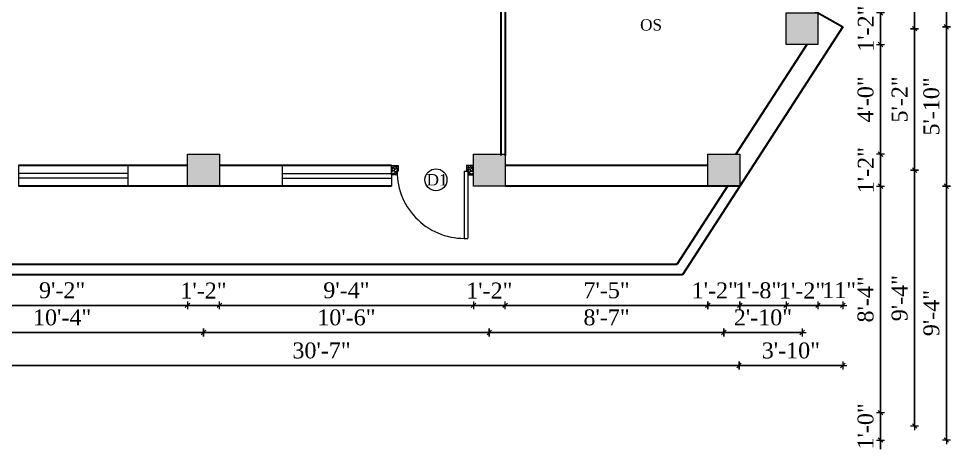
# Model space of a CAD drawing. Header units: inches. Extents: x 4069 to 291496, y -47643 to 12535.
# Drawn here: x 123761.7 to 124171, y -23301.2 to -23111.5 of the extents above; entities that cross this region are included whole.
import ezdxf

# ---------------------------------------------------------------- set-up
doc = ezdxf.new("R2010")
doc.units = ezdxf.units.IN
doc.header["$LTSCALE"] = 5
doc.header["$MEASUREMENT"] = 0
for name, color, linetype, lineweight in [('A-WALL', 7, 'Continuous', 9), ('Dimension', 7, 'Continuous', 18), ('DOOR', 62, 'Continuous', 0)]:
    doc.layers.add(name, color=color, linetype=linetype, lineweight=lineweight)
doc.layers.add('dim line', color=7, linetype='Continuous', lineweight=15, true_color=0xfab2b2)
doc.layers.add('TEXT', color=6, linetype='Continuous')
doc.layers.add('WALL', color=7, linetype='Continuous')
doc.styles.add('ordinary', font='times.ttf')
doc.dimstyles.new('Copy of 96', dxfattribs={"dimtxt": 7, "dimasz": 4, "dimexe": 0.5, "dimexo": 0.5, "dimgap": 3, "dimtad": 1, "dimdec": 1, "dimzin": 11, "dimdsep": 46, "dimlunit": 4, "dimtxsty": 'ordinary', "dimblk": 'OBLIQUE', "dimcen": 0.09, "dimse1": 1, "dimse2": 1, "dimclrt": 6, "dimazin": 0, "dimtfac": 1, "dimtdec": 1, "dimtix": 1, "dimtmove": 2, "dimatfit": 3, "dimldrblk": 'leader', "dimfxl": 0.5, "dimfxlon": 1, "dimtolj": 1, "dimtzin": 0, "dimarcsym": 0})

# ---------------------------------------------------------------- blocks, each defined once
blk = doc.blocks.new('A$C27B36B59')
at = {"layer": 'DOOR'}
for p, q in [((0, 4), (0, 0)), ((2.5, 4), (0, 4)), ((0, 0), (3, 0)), ((2.5, 2.5), (2.5, 4)), ((3, 2.5), (2.5, 2.5)), ((3, 0), (3, 2.5))]:
    blk.add_line(p, q, dxfattribs=at)
for centre, radius, start, end in [((-1.4, -0.54), 4.75, 22.1411, 72.838), ((1.34, 2.09), 1.64, 45.138, 144.8948), ((2.21, 0.3), 2.49, 83.3149, 152.658), ((0.13, 0.37), 2.05, 349.4875, 93.6805), ((1.96, -0.47), 2.01, 58.7447, 166.495), ((-0.06, 0.32), 1.13, 343.542, 86.947), ((2.08, -0.4), 1.17, 38.2816, 160.1519)]:
    blk.add_arc(centre, radius, start, end, dxfattribs=at)
blk = doc.blocks.new('D2')
at = {"layer": 'DOOR'}
for p, q in [((74473.95, 24047.59), (74473.95, 24018.09)), ((74473.95, 24047.59), (74475.45, 24047.59)), ((74475.45, 24047.59), (74475.45, 24018.13))]:
    blk.add_line(p, q, dxfattribs=at)
blk.add_arc((74473.95, 24047.59), 29.5, 180, 272.9146, dxfattribs=at)
at = {"layer": 'DOOR', "xscale": -1, "rotation": 180}
blk.add_blockref('A$C27B36B59', (74441.95, 24050.09), dxfattribs=at)
at = {"layer": 'DOOR', "rotation": 180}
blk.add_blockref('A$C27B36B59', (74477.95, 24050.09), dxfattribs=at)
blk = doc.blocks.new('oblique')
at = {"color": 0, "lineweight": -2}
blk.add_line((0.25, 0.25), (-0.25, -0.25), dxfattribs=at)
at = {"layer": 'dim line', "lineweight": 9}
for p, q in [((-0.4375, 0), (0.4375, 0)), ((0, 0.4375), (0, -0.4375))]:
    blk.add_line(p, q, dxfattribs=at)
blk = doc.blocks.new('*D5053')
at = {"layer": 'A-WALL', "color": 0, "lineweight": -2, "ltscale": 5, "transparency": 16777216}
for p, q in [((124140.39, -23171.07), (124140.39, -23167.07)), ((124140.39, -23185.07), (124140.39, -23171.07)), ((124140.39, -23185.07), (124140.39, -23189.07))]:
    blk.add_line(p, q, dxfattribs=at)
at = {"layer": 'Defpoints', "color": 0, "ltscale": 5, "transparency": 16777216}
for p in [(124078.52, -23171.07), (124140.39, -23171.07), (124078.52, -23185.07)]:
    blk.add_point(p, dxfattribs=at)
at = {"layer": 'A-WALL', "color": 0, "lineweight": -2, "ltscale": 5, "transparency": 16777216, "xscale": 4, "yscale": 4, "zscale": 4}
for p, rotation in [((124140.39, -23171.07), 270), ((124140.39, -23185.07), 90)]:
    blk.add_blockref('oblique', p, dxfattribs=dict(at, rotation=rotation))
at = {"layer": 'A-WALL', "color": 6, "ltscale": 5, "transparency": 16777216, "insert": (124133.89, -23178.07), "char_height": 7, "attachment_point": 5, "rotation": 90, "style": 'ordinary'}
blk.add_mtext('\\A1;1\'-2"', dxfattribs=at)
blk = doc.blocks.new('_OBLIQUE')
at = {"color": 0, "linetype": 'ByBlock'}
blk.add_line((-0.5, -0.5), (0.5, 0.5), dxfattribs=at)
blk = doc.blocks.new('leader')
at = {"layer": 'Dimension'}
for p, q in [((0, -4.33), (0, 4.33)), ((-4.42, 0), (4.42, 0))]:
    blk.add_line(p, q, dxfattribs=at)
blk = doc.blocks.new('*D5054')
at = {"layer": 'A-WALL', "color": 0, "lineweight": -2, "ltscale": 5, "transparency": 16777216}
blk.add_line((124140.39, -23171.07), (124140.39, -23122.89), dxfattribs=at)
at = {"layer": 'Defpoints', "color": 0, "ltscale": 5, "transparency": 16777216}
for p in [(124112.9, -23122.89), (124140.39, -23122.89), (124078.52, -23171.07)]:
    blk.add_point(p, dxfattribs=at)
at = {"layer": 'A-WALL', "color": 0, "lineweight": -2, "ltscale": 5, "transparency": 16777216, "xscale": 4, "yscale": 4, "zscale": 4}
for p, rotation in [((124140.39, -23122.89), 90), ((124140.39, -23171.07), 270)]:
    blk.add_blockref('oblique', p, dxfattribs=dict(at, rotation=rotation))
at = {"layer": 'A-WALL', "color": 6, "ltscale": 5, "transparency": 16777216, "insert": (124133.82, -23146.98), "char_height": 7, "attachment_point": 5, "rotation": 90, "style": 'ordinary'}
blk.add_mtext('\\A1;4\'-0"', dxfattribs=at)
blk = doc.blocks.new('*D5055')
at = {"layer": 'A-WALL', "color": 0, "lineweight": -2, "ltscale": 5, "transparency": 16777216}
for p, q in [((124140.39, -23108.89), (124140.39, -23104.89)), ((124140.39, -23122.89), (124140.39, -23108.89)), ((124140.39, -23122.89), (124140.39, -23126.89))]:
    blk.add_line(p, q, dxfattribs=at)
at = {"layer": 'Defpoints', "color": 0, "ltscale": 5, "transparency": 16777216}
for p in [(124112.9, -23108.89), (124140.39, -23108.89), (124112.9, -23122.89)]:
    blk.add_point(p, dxfattribs=at)
at = {"layer": 'A-WALL', "color": 0, "lineweight": -2, "ltscale": 5, "transparency": 16777216, "xscale": 4, "yscale": 4, "zscale": 4}
for p, rotation in [((124140.39, -23108.89), 270), ((124140.39, -23122.89), 90)]:
    blk.add_blockref('oblique', p, dxfattribs=dict(at, rotation=rotation))
at = {"layer": 'A-WALL', "color": 6, "ltscale": 5, "transparency": 16777216, "insert": (124133.89, -23115.89), "char_height": 7, "attachment_point": 5, "rotation": 90, "style": 'ordinary'}
blk.add_mtext('\\A1;1\'-2"', dxfattribs=at)
blk = doc.blocks.new('*D5060')
at = {"layer": 'A-WALL', "color": 0, "lineweight": -2, "ltscale": 5, "transparency": 16777216}
blk.add_line((124155.34, -23178.07), (124155.34, -23115.89), dxfattribs=at)
at = {"layer": 'Defpoints', "color": 0, "ltscale": 5, "transparency": 16777216}
for p in [(124105.9, -23115.89), (124155.34, -23115.89), (124071.52, -23178.07)]:
    blk.add_point(p, dxfattribs=at)
at = {"layer": 'A-WALL', "color": 0, "lineweight": -2, "ltscale": 5, "transparency": 16777216, "xscale": 4, "yscale": 4, "zscale": 4}
for p, rotation in [((124155.34, -23115.89), 90), ((124155.34, -23178.07), 270)]:
    blk.add_blockref('oblique', p, dxfattribs=dict(at, rotation=rotation))
at = {"layer": 'A-WALL', "color": 6, "ltscale": 5, "transparency": 16777216, "insert": (124148.78, -23146.98), "char_height": 7, "attachment_point": 5, "rotation": 90, "style": 'ordinary'}
blk.add_mtext('\\A1;5\'-2"', dxfattribs=at)
blk = doc.blocks.new('*D5061')
at = {"layer": 'A-WALL', "color": 0, "lineweight": -2, "ltscale": 5, "transparency": 16777216}
blk.add_line((124155.34, -23115.89), (124155.34, -23037.78), dxfattribs=at)
at = {"layer": 'Defpoints', "color": 0, "ltscale": 5, "transparency": 16777216}
for p in [(123968.51, -23037.78), (124155.34, -23037.78), (124105.9, -23115.89)]:
    blk.add_point(p, dxfattribs=at)
at = {"layer": 'A-WALL', "color": 0, "lineweight": -2, "ltscale": 5, "transparency": 16777216, "xscale": 4, "yscale": 4, "zscale": 4}
for p, rotation in [((124155.34, -23037.78), 90), ((124155.34, -23115.89), 270)]:
    blk.add_blockref('oblique', p, dxfattribs=dict(at, rotation=rotation))
at = {"layer": 'A-WALL', "color": 6, "ltscale": 5, "transparency": 16777216, "insert": (124148.78, -23076.83), "char_height": 7, "attachment_point": 5, "rotation": 90, "style": 'ordinary'}
blk.add_mtext('\\A1;6\'-6"', dxfattribs=at)
blk = doc.blocks.new('*D5070')
at = {"layer": 'A-WALL', "color": 0, "lineweight": -2, "ltscale": 5, "transparency": 16777216}
blk.add_line((124112.9, -22919.63), (124123.76, -22919.63), dxfattribs=at)
at = {"layer": 'Defpoints', "color": 0, "ltscale": 5, "transparency": 16777216}
for p in [(124123.76, -22919.63), (124112.9, -23108.89), (124123.76, -23115.06)]:
    blk.add_point(p, dxfattribs=at)
at = {"layer": 'A-WALL', "color": 0, "lineweight": -2, "ltscale": 5, "transparency": 16777216, "xscale": 4, "yscale": 4, "zscale": 4, "rotation": 180}
blk.add_blockref('oblique', (124112.9, -22919.63), dxfattribs=at)
at = {"layer": 'A-WALL', "color": 0, "lineweight": -2, "ltscale": 5, "transparency": 16777216, "xscale": 4, "yscale": 4, "zscale": 4}
blk.add_blockref('oblique', (124123.76, -22919.63), dxfattribs=at)
at = {"layer": 'A-WALL', "color": 6, "ltscale": 5, "transparency": 16777216, "insert": (124122.8, -22913.07), "char_height": 7, "attachment_point": 5, "style": 'ordinary'}
blk.add_mtext('\\A1;11"', dxfattribs=at)
blk = doc.blocks.new('*D5073')
at = {"layer": 'A-WALL', "color": 0, "lineweight": -2, "ltscale": 5, "transparency": 16777216}
blk.add_line((123968.51, -22906.59), (124105.9, -22906.59), dxfattribs=at)
at = {"layer": 'Defpoints', "color": 0, "ltscale": 5, "transparency": 16777216}
for p in [(124105.9, -22906.59), (123968.51, -23037.78), (124105.9, -23115.89)]:
    blk.add_point(p, dxfattribs=at)
at = {"layer": 'A-WALL', "color": 0, "lineweight": -2, "ltscale": 5, "transparency": 16777216, "xscale": 4, "yscale": 4, "zscale": 4, "rotation": 180}
blk.add_blockref('oblique', (123968.51, -22906.59), dxfattribs=at)
at = {"layer": 'A-WALL', "color": 0, "lineweight": -2, "ltscale": 5, "transparency": 16777216, "xscale": 4, "yscale": 4, "zscale": 4}
blk.add_blockref('oblique', (124105.9, -22906.59), dxfattribs=at)
at = {"layer": 'A-WALL', "color": 6, "ltscale": 5, "transparency": 16777216, "insert": (124037.2, -22900.03), "char_height": 7, "attachment_point": 5, "style": 'ordinary'}
blk.add_mtext('\\A1;11\'-5"', dxfattribs=at)
blk = doc.blocks.new('*D5075')
at = {"layer": 'A-WALL', "color": 0, "lineweight": -2, "ltscale": 5, "transparency": 16777216}
blk.add_line((123835.94, -22887.87), (124123.76, -22887.87), dxfattribs=at)
at = {"layer": 'Defpoints', "color": 0, "ltscale": 5, "transparency": 16777216}
for p in [(124123.76, -22887.87), (123835.94, -22959.4), (124123.76, -23115.06)]:
    blk.add_point(p, dxfattribs=at)
at = {"layer": 'A-WALL', "color": 0, "lineweight": -2, "ltscale": 5, "transparency": 16777216, "xscale": 4, "yscale": 4, "zscale": 4, "rotation": 180}
blk.add_blockref('oblique', (123835.94, -22887.87), dxfattribs=at)
at = {"layer": 'A-WALL', "color": 0, "lineweight": -2, "ltscale": 5, "transparency": 16777216, "xscale": 4, "yscale": 4, "zscale": 4}
blk.add_blockref('oblique', (124123.76, -22887.87), dxfattribs=at)
at = {"layer": 'A-WALL', "color": 6, "ltscale": 5, "transparency": 16777216, "insert": (123979.85, -22881.31), "char_height": 7, "attachment_point": 5, "style": 'ordinary'}
blk.add_mtext('\\A1;24\'-0"', dxfattribs=at)
blk = doc.blocks.new('*D5076')
at = {"layer": 'A-WALL', "color": 0, "lineweight": -2, "ltscale": 5, "transparency": 16777216}
blk.add_line((124169.3, -23185.07), (124169.3, -23115.06), dxfattribs=at)
at = {"layer": 'Defpoints', "color": 0, "ltscale": 5, "transparency": 16777216}
for p in [(124123.76, -23115.06), (124169.3, -23115.06), (124078.52, -23185.07)]:
    blk.add_point(p, dxfattribs=at)
at = {"layer": 'A-WALL', "color": 0, "lineweight": -2, "ltscale": 5, "transparency": 16777216, "xscale": 4, "yscale": 4, "zscale": 4}
for p, rotation in [((124169.3, -23115.06), 90), ((124169.3, -23185.07), 270)]:
    blk.add_blockref('oblique', p, dxfattribs=dict(at, rotation=rotation))
at = {"layer": 'A-WALL', "color": 6, "ltscale": 5, "transparency": 16777216, "insert": (124162.74, -23150.06), "char_height": 7, "attachment_point": 5, "rotation": 90, "style": 'ordinary'}
blk.add_mtext('\\A1;5\'-10"', dxfattribs=at)
blk = doc.blocks.new('*D5077')
at = {"layer": 'A-WALL', "color": 0, "lineweight": -2, "ltscale": 5, "transparency": 16777216}
blk.add_line((124169.3, -23115.06), (124169.3, -22959.4), dxfattribs=at)
at = {"layer": 'Defpoints', "color": 0, "ltscale": 5, "transparency": 16777216}
for p in [(123849.94, -22959.4), (124169.3, -22959.4), (124123.76, -23115.06)]:
    blk.add_point(p, dxfattribs=at)
at = {"layer": 'A-WALL', "color": 0, "lineweight": -2, "ltscale": 5, "transparency": 16777216, "xscale": 4, "yscale": 4, "zscale": 4}
for p, rotation in [((124169.3, -22959.4), 90), ((124169.3, -23115.06), 270)]:
    blk.add_blockref('oblique', p, dxfattribs=dict(at, rotation=rotation))
at = {"layer": 'A-WALL', "color": 6, "ltscale": 5, "transparency": 16777216, "insert": (124162.74, -23037.23), "char_height": 7, "attachment_point": 5, "rotation": 90, "style": 'ordinary'}
blk.add_mtext('\\A1;13\'-0"', dxfattribs=at)
blk = doc.blocks.new('*D5078')
at = {"layer": 'A-WALL', "color": 0, "lineweight": -2, "ltscale": 5, "transparency": 16777216}
blk.add_line((124140.39, -23185.07), (124140.39, -23284.66), dxfattribs=at)
at = {"layer": 'Defpoints', "color": 0, "ltscale": 5, "transparency": 16777216}
for p in [(124078.52, -23185.07), (123709.04, -23284.66), (124140.39, -23284.66)]:
    blk.add_point(p, dxfattribs=at)
at = {"layer": 'A-WALL', "color": 0, "lineweight": -2, "ltscale": 5, "transparency": 16777216, "xscale": 4, "yscale": 4, "zscale": 4}
for p, rotation in [((124140.39, -23185.07), 90), ((124140.39, -23284.66), 270)]:
    blk.add_blockref('oblique', p, dxfattribs=dict(at, rotation=rotation))
at = {"layer": 'A-WALL', "color": 6, "ltscale": 5, "transparency": 16777216, "insert": (124133.82, -23234.86), "char_height": 7, "attachment_point": 5, "rotation": 90, "style": 'ordinary'}
blk.add_mtext('\\A1;8\'-4"', dxfattribs=at)
blk = doc.blocks.new('*D5079')
at = {"layer": 'A-WALL', "color": 0, "lineweight": -2, "ltscale": 5, "transparency": 16777216}
for p, q in [((124140.39, -23284.66), (124140.39, -23280.66)), ((124140.39, -23284.66), (124140.39, -23296.66)), ((124140.39, -23296.66), (124140.39, -23300.66))]:
    blk.add_line(p, q, dxfattribs=at)
at = {"layer": 'Defpoints', "color": 0, "ltscale": 5, "transparency": 16777216}
for p in [(123709.04, -23284.66), (123708.76, -23296.66), (124140.39, -23296.66)]:
    blk.add_point(p, dxfattribs=at)
at = {"layer": 'A-WALL', "color": 0, "lineweight": -2, "ltscale": 5, "transparency": 16777216, "xscale": 4, "yscale": 4, "zscale": 4}
for p, rotation in [((124140.39, -23284.66), 270), ((124140.39, -23296.66), 90)]:
    blk.add_blockref('oblique', p, dxfattribs=dict(at, rotation=rotation))
at = {"layer": 'A-WALL', "color": 6, "ltscale": 5, "transparency": 16777216, "insert": (124133.82, -23290.66), "char_height": 7, "attachment_point": 5, "rotation": 90, "style": 'ordinary'}
blk.add_mtext('\\A1;1\'-0"', dxfattribs=at)
blk = doc.blocks.new('*D5080')
at = {"layer": 'A-WALL', "color": 0, "lineweight": -2, "ltscale": 5, "transparency": 16777216}
blk.add_line((124155.34, -23178.07), (124155.34, -23290.52), dxfattribs=at)
at = {"layer": 'Defpoints', "color": 0, "ltscale": 5, "transparency": 16777216}
for p in [(124071.52, -23178.07), (123704.4, -23290.52), (124155.34, -23290.52)]:
    blk.add_point(p, dxfattribs=at)
at = {"layer": 'A-WALL', "color": 0, "lineweight": -2, "ltscale": 5, "transparency": 16777216, "xscale": 4, "yscale": 4, "zscale": 4}
for p, rotation in [((124155.34, -23178.07), 90), ((124155.34, -23290.52), 270)]:
    blk.add_blockref('oblique', p, dxfattribs=dict(at, rotation=rotation))
at = {"layer": 'A-WALL', "color": 6, "ltscale": 5, "transparency": 16777216, "insert": (124148.77, -23234.3), "char_height": 7, "attachment_point": 5, "rotation": 90, "style": 'ordinary'}
blk.add_mtext('\\A1;9\'-4"', dxfattribs=at)
blk = doc.blocks.new('*D5081')
at = {"layer": 'A-WALL', "color": 0, "lineweight": -2, "ltscale": 5, "transparency": 16777216}
blk.add_line((124169.3, -23185.07), (124169.3, -23296.66), dxfattribs=at)
at = {"layer": 'Defpoints', "color": 0, "ltscale": 5, "transparency": 16777216}
for p in [(124078.52, -23185.07), (123708.76, -23296.66), (124169.3, -23296.66)]:
    blk.add_point(p, dxfattribs=at)
at = {"layer": 'A-WALL', "color": 0, "lineweight": -2, "ltscale": 5, "transparency": 16777216, "xscale": 4, "yscale": 4, "zscale": 4}
for p, rotation in [((124169.3, -23185.07), 90), ((124169.3, -23296.66), 270)]:
    blk.add_blockref('oblique', p, dxfattribs=dict(at, rotation=rotation))
at = {"layer": 'A-WALL', "color": 6, "ltscale": 5, "transparency": 16777216, "insert": (124162.73, -23240.86), "char_height": 7, "attachment_point": 5, "rotation": 90, "style": 'ordinary'}
blk.add_mtext('\\A1;9\'-4"', dxfattribs=at)
blk = doc.blocks.new('*D5083')
at = {"layer": 'A-WALL', "color": 0, "lineweight": -2, "ltscale": 5, "transparency": 16777216}
blk.add_line((123725.73, -23237.47), (123835.94, -23237.47), dxfattribs=at)
at = {"layer": 'Defpoints', "color": 0, "ltscale": 5, "transparency": 16777216}
for p in [(123725.73, -23185.07), (123835.94, -23185.07), (123835.94, -23237.47)]:
    blk.add_point(p, dxfattribs=at)
at = {"layer": 'A-WALL', "color": 0, "lineweight": -2, "ltscale": 5, "transparency": 16777216, "xscale": 4, "yscale": 4, "zscale": 4, "rotation": 180}
blk.add_blockref('oblique', (123725.73, -23237.47), dxfattribs=at)
at = {"layer": 'A-WALL', "color": 0, "lineweight": -2, "ltscale": 5, "transparency": 16777216, "xscale": 4, "yscale": 4, "zscale": 4}
blk.add_blockref('oblique', (123835.94, -23237.47), dxfattribs=at)
at = {"layer": 'A-WALL', "color": 6, "ltscale": 5, "transparency": 16777216, "insert": (123780.84, -23230.9), "char_height": 7, "attachment_point": 5, "style": 'ordinary'}
blk.add_mtext('\\A1;9\'-2"', dxfattribs=at)
blk = doc.blocks.new('*D5084')
at = {"layer": 'A-WALL', "color": 0, "lineweight": -2, "ltscale": 5, "transparency": 16777216}
for p, q in [((123835.94, -23237.47), (123831.94, -23237.47)), ((123835.94, -23237.47), (123849.94, -23237.47)), ((123849.94, -23237.47), (123853.94, -23237.47))]:
    blk.add_line(p, q, dxfattribs=at)
at = {"layer": 'Defpoints', "color": 0, "ltscale": 5, "transparency": 16777216}
for p in [(123835.94, -23185.07), (123849.94, -23185.07), (123849.94, -23237.47)]:
    blk.add_point(p, dxfattribs=at)
at = {"layer": 'A-WALL', "color": 0, "lineweight": -2, "ltscale": 5, "transparency": 16777216, "xscale": 4, "yscale": 4, "zscale": 4}
blk.add_blockref('oblique', (123835.94, -23237.47), dxfattribs=at)
at = {"layer": 'A-WALL', "color": 0, "lineweight": -2, "ltscale": 5, "transparency": 16777216, "xscale": 4, "yscale": 4, "zscale": 4, "rotation": 180}
blk.add_blockref('oblique', (123849.94, -23237.47), dxfattribs=at)
at = {"layer": 'A-WALL', "color": 6, "ltscale": 5, "transparency": 16777216, "insert": (123842.94, -23230.97), "char_height": 7, "attachment_point": 5, "style": 'ordinary'}
blk.add_mtext('\\A1;1\'-2"', dxfattribs=at)
blk = doc.blocks.new('*D5085')
at = {"layer": 'A-WALL', "color": 0, "lineweight": -2, "ltscale": 5, "transparency": 16777216}
blk.add_line((123849.94, -23237.47), (123961.51, -23237.47), dxfattribs=at)
at = {"layer": 'Defpoints', "color": 0, "ltscale": 5, "transparency": 16777216}
for p in [(123849.94, -23185.07), (123961.51, -23185.07), (123961.51, -23237.47)]:
    blk.add_point(p, dxfattribs=at)
at = {"layer": 'A-WALL', "color": 0, "lineweight": -2, "ltscale": 5, "transparency": 16777216, "xscale": 4, "yscale": 4, "zscale": 4, "rotation": 180}
blk.add_blockref('oblique', (123849.94, -23237.47), dxfattribs=at)
at = {"layer": 'A-WALL', "color": 0, "lineweight": -2, "ltscale": 5, "transparency": 16777216, "xscale": 4, "yscale": 4, "zscale": 4}
blk.add_blockref('oblique', (123961.51, -23237.47), dxfattribs=at)
at = {"layer": 'A-WALL', "color": 6, "ltscale": 5, "transparency": 16777216, "insert": (123905.73, -23230.9), "char_height": 7, "attachment_point": 5, "style": 'ordinary'}
blk.add_mtext('\\A1;9\'-4"', dxfattribs=at)
blk = doc.blocks.new('*D5086')
at = {"layer": 'A-WALL', "color": 0, "lineweight": -2, "ltscale": 5, "transparency": 16777216}
for p, q in [((123961.51, -23237.47), (123957.51, -23237.47)), ((123961.51, -23237.47), (123975.51, -23237.47)), ((123975.51, -23237.47), (123979.51, -23237.47))]:
    blk.add_line(p, q, dxfattribs=at)
at = {"layer": 'Defpoints', "color": 0, "ltscale": 5, "transparency": 16777216}
for p in [(123961.51, -23185.07), (123975.51, -23185.07), (123975.51, -23237.47)]:
    blk.add_point(p, dxfattribs=at)
at = {"layer": 'A-WALL', "color": 0, "lineweight": -2, "ltscale": 5, "transparency": 16777216, "xscale": 4, "yscale": 4, "zscale": 4}
blk.add_blockref('oblique', (123961.51, -23237.47), dxfattribs=at)
at = {"layer": 'A-WALL', "color": 0, "lineweight": -2, "ltscale": 5, "transparency": 16777216, "xscale": 4, "yscale": 4, "zscale": 4, "rotation": 180}
blk.add_blockref('oblique', (123975.51, -23237.47), dxfattribs=at)
at = {"layer": 'A-WALL', "color": 6, "ltscale": 5, "transparency": 16777216, "insert": (123968.51, -23230.97), "char_height": 7, "attachment_point": 5, "style": 'ordinary'}
blk.add_mtext('\\A1;1\'-2"', dxfattribs=at)
blk = doc.blocks.new('*D5087')
at = {"layer": 'A-WALL', "color": 0, "lineweight": -2, "ltscale": 5, "transparency": 16777216}
blk.add_line((123975.51, -23237.47), (124064.52, -23237.47), dxfattribs=at)
at = {"layer": 'Defpoints', "color": 0, "ltscale": 5, "transparency": 16777216}
for p in [(123975.51, -23185.07), (124064.52, -23185.07), (124064.52, -23237.47)]:
    blk.add_point(p, dxfattribs=at)
at = {"layer": 'A-WALL', "color": 0, "lineweight": -2, "ltscale": 5, "transparency": 16777216, "xscale": 4, "yscale": 4, "zscale": 4, "rotation": 180}
blk.add_blockref('oblique', (123975.51, -23237.47), dxfattribs=at)
at = {"layer": 'A-WALL', "color": 0, "lineweight": -2, "ltscale": 5, "transparency": 16777216, "xscale": 4, "yscale": 4, "zscale": 4}
blk.add_blockref('oblique', (124064.52, -23237.47), dxfattribs=at)
at = {"layer": 'A-WALL', "color": 6, "ltscale": 5, "transparency": 16777216, "insert": (124020.01, -23230.9), "char_height": 7, "attachment_point": 5, "style": 'ordinary'}
blk.add_mtext('\\A1;7\'-5"', dxfattribs=at)
blk = doc.blocks.new('*D5088')
at = {"layer": 'A-WALL', "color": 0, "lineweight": -2, "ltscale": 5, "transparency": 16777216}
blk.add_line((124064.52, -23237.47), (124078.52, -23237.47), dxfattribs=at)
at = {"layer": 'Defpoints', "color": 0, "ltscale": 5, "transparency": 16777216}
for p in [(124064.52, -23185.07), (124078.52, -23185.07), (124078.52, -23237.47)]:
    blk.add_point(p, dxfattribs=at)
at = {"layer": 'A-WALL', "color": 0, "lineweight": -2, "ltscale": 5, "transparency": 16777216, "xscale": 4, "yscale": 4, "zscale": 4, "rotation": 180}
blk.add_blockref('oblique', (124064.52, -23237.47), dxfattribs=at)
at = {"layer": 'A-WALL', "color": 0, "lineweight": -2, "ltscale": 5, "transparency": 16777216, "xscale": 4, "yscale": 4, "zscale": 4}
blk.add_blockref('oblique', (124078.52, -23237.47), dxfattribs=at)
at = {"layer": 'A-WALL', "color": 6, "ltscale": 5, "transparency": 16777216, "insert": (124067.55, -23230.91), "char_height": 7, "attachment_point": 5, "style": 'ordinary'}
blk.add_mtext('\\A1;1\'-2"', dxfattribs=at)
blk = doc.blocks.new('*D5089')
at = {"layer": 'A-WALL', "color": 0, "lineweight": -2, "ltscale": 5, "transparency": 16777216}
blk.add_line((124078.52, -23237.47), (124098.9, -23237.47), dxfattribs=at)
at = {"layer": 'Defpoints', "color": 0, "ltscale": 5, "transparency": 16777216}
for p in [(124098.9, -23122.89), (124078.52, -23185.07), (124098.9, -23237.47)]:
    blk.add_point(p, dxfattribs=at)
at = {"layer": 'A-WALL', "color": 0, "lineweight": -2, "ltscale": 5, "transparency": 16777216, "xscale": 4, "yscale": 4, "zscale": 4, "rotation": 180}
blk.add_blockref('oblique', (124078.52, -23237.47), dxfattribs=at)
at = {"layer": 'A-WALL', "color": 0, "lineweight": -2, "ltscale": 5, "transparency": 16777216, "xscale": 4, "yscale": 4, "zscale": 4}
blk.add_blockref('oblique', (124098.9, -23237.47), dxfattribs=at)
at = {"layer": 'A-WALL', "color": 6, "ltscale": 5, "transparency": 16777216, "insert": (124086.59, -23230.91), "char_height": 7, "attachment_point": 5, "style": 'ordinary'}
blk.add_mtext('\\A1;1\'-8"', dxfattribs=at)
blk = doc.blocks.new('*D5090')
at = {"layer": 'A-WALL', "color": 0, "lineweight": -2, "ltscale": 5, "transparency": 16777216}
for p, q in [((124098.9, -23237.47), (124094.9, -23237.47)), ((124098.9, -23237.47), (124112.9, -23237.47)), ((124112.9, -23237.47), (124116.9, -23237.47))]:
    blk.add_line(p, q, dxfattribs=at)
at = {"layer": 'Defpoints', "color": 0, "ltscale": 5, "transparency": 16777216}
for p in [(124098.9, -23122.89), (124112.9, -23122.89), (124112.9, -23237.47)]:
    blk.add_point(p, dxfattribs=at)
at = {"layer": 'A-WALL', "color": 0, "lineweight": -2, "ltscale": 5, "transparency": 16777216, "xscale": 4, "yscale": 4, "zscale": 4}
blk.add_blockref('oblique', (124098.9, -23237.47), dxfattribs=at)
at = {"layer": 'A-WALL', "color": 0, "lineweight": -2, "ltscale": 5, "transparency": 16777216, "xscale": 4, "yscale": 4, "zscale": 4, "rotation": 180}
blk.add_blockref('oblique', (124112.9, -23237.47), dxfattribs=at)
at = {"layer": 'A-WALL', "color": 6, "ltscale": 5, "transparency": 16777216, "insert": (124105.9, -23230.97), "char_height": 7, "attachment_point": 5, "style": 'ordinary'}
blk.add_mtext('\\A1;1\'-2"', dxfattribs=at)
blk = doc.blocks.new('*D5091')
at = {"layer": 'A-WALL', "color": 0, "lineweight": -2, "ltscale": 5, "transparency": 16777216}
blk.add_line((124112.9, -23237.47), (124123.76, -23237.47), dxfattribs=at)
at = {"layer": 'Defpoints', "color": 0, "ltscale": 5, "transparency": 16777216}
for p in [(124123.76, -23115.06), (124112.9, -23122.89), (124123.76, -23237.47)]:
    blk.add_point(p, dxfattribs=at)
at = {"layer": 'A-WALL', "color": 0, "lineweight": -2, "ltscale": 5, "transparency": 16777216, "xscale": 4, "yscale": 4, "zscale": 4, "rotation": 180}
blk.add_blockref('oblique', (124112.9, -23237.47), dxfattribs=at)
at = {"layer": 'A-WALL', "color": 0, "lineweight": -2, "ltscale": 5, "transparency": 16777216, "xscale": 4, "yscale": 4, "zscale": 4}
blk.add_blockref('oblique', (124123.76, -23237.47), dxfattribs=at)
at = {"layer": 'A-WALL', "color": 6, "ltscale": 5, "transparency": 16777216, "insert": (124122.17, -23230.8), "char_height": 7, "attachment_point": 5, "style": 'ordinary'}
blk.add_mtext('\\A1;11"', dxfattribs=at)
blk = doc.blocks.new('*D5092')
at = {"layer": 'A-WALL', "color": 0, "lineweight": -2, "ltscale": 5, "transparency": 16777216}
blk.add_line((123718.73, -23249.37), (123842.94, -23249.37), dxfattribs=at)
at = {"layer": 'Defpoints', "color": 0, "ltscale": 5, "transparency": 16777216}
for p in [(123718.73, -23178.07), (123842.94, -23178.07), (123842.94, -23249.37)]:
    blk.add_point(p, dxfattribs=at)
at = {"layer": 'A-WALL', "color": 0, "lineweight": -2, "ltscale": 5, "transparency": 16777216, "xscale": 4, "yscale": 4, "zscale": 4, "rotation": 180}
blk.add_blockref('oblique', (123718.73, -23249.37), dxfattribs=at)
at = {"layer": 'A-WALL', "color": 0, "lineweight": -2, "ltscale": 5, "transparency": 16777216, "xscale": 4, "yscale": 4, "zscale": 4}
blk.add_blockref('oblique', (123842.94, -23249.37), dxfattribs=at)
at = {"layer": 'A-WALL', "color": 6, "ltscale": 5, "transparency": 16777216, "insert": (123780.84, -23242.81), "char_height": 7, "attachment_point": 5, "style": 'ordinary'}
blk.add_mtext('\\A1;10\'-4"', dxfattribs=at)
blk = doc.blocks.new('*D5093')
at = {"layer": 'A-WALL', "color": 0, "lineweight": -2, "ltscale": 5, "transparency": 16777216}
blk.add_line((123968.51, -23249.37), (124071.52, -23249.37), dxfattribs=at)
at = {"layer": 'Defpoints', "color": 0, "ltscale": 5, "transparency": 16777216}
for p in [(123968.51, -23178.07), (124071.52, -23178.07), (124071.52, -23249.37)]:
    blk.add_point(p, dxfattribs=at)
at = {"layer": 'A-WALL', "color": 0, "lineweight": -2, "ltscale": 5, "transparency": 16777216, "xscale": 4, "yscale": 4, "zscale": 4, "rotation": 180}
blk.add_blockref('oblique', (123968.51, -23249.37), dxfattribs=at)
at = {"layer": 'A-WALL', "color": 0, "lineweight": -2, "ltscale": 5, "transparency": 16777216, "xscale": 4, "yscale": 4, "zscale": 4}
blk.add_blockref('oblique', (124071.52, -23249.37), dxfattribs=at)
at = {"layer": 'A-WALL', "color": 6, "ltscale": 5, "transparency": 16777216, "insert": (124020.01, -23242.8), "char_height": 7, "attachment_point": 5, "style": 'ordinary'}
blk.add_mtext('\\A1;8\'-7"', dxfattribs=at)
blk = doc.blocks.new('*D5094')
at = {"layer": 'A-WALL', "color": 0, "lineweight": -2, "ltscale": 5, "transparency": 16777216}
blk.add_line((123842.94, -23249.37), (123968.51, -23249.37), dxfattribs=at)
at = {"layer": 'Defpoints', "color": 0, "ltscale": 5, "transparency": 16777216}
for p in [(123842.94, -23178.07), (123968.51, -23178.07), (123968.51, -23249.37)]:
    blk.add_point(p, dxfattribs=at)
at = {"layer": 'A-WALL', "color": 0, "lineweight": -2, "ltscale": 5, "transparency": 16777216, "xscale": 4, "yscale": 4, "zscale": 4, "rotation": 180}
blk.add_blockref('oblique', (123842.94, -23249.37), dxfattribs=at)
at = {"layer": 'A-WALL', "color": 0, "lineweight": -2, "ltscale": 5, "transparency": 16777216, "xscale": 4, "yscale": 4, "zscale": 4}
blk.add_blockref('oblique', (123968.51, -23249.37), dxfattribs=at)
at = {"layer": 'A-WALL', "color": 6, "ltscale": 5, "transparency": 16777216, "insert": (123905.73, -23242.81), "char_height": 7, "attachment_point": 5, "style": 'ordinary'}
blk.add_mtext('\\A1;10\'-6"', dxfattribs=at)
blk = doc.blocks.new('*D5095')
at = {"layer": 'A-WALL', "color": 0, "lineweight": -2, "ltscale": 5, "transparency": 16777216}
blk.add_line((124071.52, -23249.37), (124105.9, -23249.37), dxfattribs=at)
at = {"layer": 'Defpoints', "color": 0, "ltscale": 5, "transparency": 16777216}
for p in [(124105.9, -23115.89), (124071.52, -23178.07), (124105.9, -23249.37)]:
    blk.add_point(p, dxfattribs=at)
at = {"layer": 'A-WALL', "color": 0, "lineweight": -2, "ltscale": 5, "transparency": 16777216, "xscale": 4, "yscale": 4, "zscale": 4, "rotation": 180}
blk.add_blockref('oblique', (124071.52, -23249.37), dxfattribs=at)
at = {"layer": 'A-WALL', "color": 0, "lineweight": -2, "ltscale": 5, "transparency": 16777216, "xscale": 4, "yscale": 4, "zscale": 4}
blk.add_blockref('oblique', (124105.9, -23249.37), dxfattribs=at)
at = {"layer": 'A-WALL', "color": 6, "ltscale": 5, "transparency": 16777216, "insert": (124088.71, -23242.81), "char_height": 7, "attachment_point": 5, "style": 'ordinary'}
blk.add_mtext('\\A1;2\'-10"', dxfattribs=at)
blk = doc.blocks.new('*D5096')
at = {"layer": 'A-WALL', "color": 0, "lineweight": -2, "ltscale": 5, "transparency": 16777216}
blk.add_line((124078.2, -23263.91), (123711.4, -23263.91), dxfattribs=at)
at = {"layer": 'Defpoints', "color": 0, "ltscale": 5, "transparency": 16777216}
for p in [(123711.4, -23185.07), (124078.2, -23185.07), (123711.4, -23263.91)]:
    blk.add_point(p, dxfattribs=at)
at = {"layer": 'A-WALL', "color": 0, "lineweight": -2, "ltscale": 5, "transparency": 16777216, "xscale": 4, "yscale": 4, "zscale": 4, "rotation": 180}
blk.add_blockref('oblique', (123711.4, -23263.91), dxfattribs=at)
at = {"layer": 'A-WALL', "color": 0, "lineweight": -2, "ltscale": 5, "transparency": 16777216, "xscale": 4, "yscale": 4, "zscale": 4}
blk.add_blockref('oblique', (124078.2, -23263.91), dxfattribs=at)
at = {"layer": 'A-WALL', "color": 6, "ltscale": 5, "transparency": 16777216, "insert": (123894.8, -23257.34), "char_height": 7, "attachment_point": 5, "style": 'ordinary'}
blk.add_mtext('\\A1;30\'-7"', dxfattribs=at)
blk = doc.blocks.new('*D5097')
at = {"layer": 'A-WALL', "color": 0, "lineweight": -2, "ltscale": 5, "transparency": 16777216}
blk.add_line((124078.2, -23263.91), (124123.76, -23263.91), dxfattribs=at)
at = {"layer": 'Defpoints', "color": 0, "ltscale": 5, "transparency": 16777216}
for p in [(124123.76, -23115.06), (124078.2, -23185.07), (124123.76, -23263.91)]:
    blk.add_point(p, dxfattribs=at)
at = {"layer": 'A-WALL', "color": 0, "lineweight": -2, "ltscale": 5, "transparency": 16777216, "xscale": 4, "yscale": 4, "zscale": 4, "rotation": 180}
blk.add_blockref('oblique', (124078.2, -23263.91), dxfattribs=at)
at = {"layer": 'A-WALL', "color": 0, "lineweight": -2, "ltscale": 5, "transparency": 16777216, "xscale": 4, "yscale": 4, "zscale": 4}
blk.add_blockref('oblique', (124123.76, -23263.91), dxfattribs=at)
at = {"layer": 'A-WALL', "color": 6, "ltscale": 5, "transparency": 16777216, "insert": (124100.98, -23257.35), "char_height": 7, "attachment_point": 5, "style": 'ordinary'}
blk.add_mtext('\\A1;3\'-10"', dxfattribs=at)

msp = doc.modelspace()

# ---------------------------------------------------------------- hatches: boundary and pattern name
at = {"layer": 'WALL', "linetype": 'ByBlock', "ltscale": 5, "true_color": 0xf8991e}
h = msp.add_hatch(color=30, dxfattribs=at)
h.dxf.hatch_style = 1
h.paths.add_polyline_path([(124098.89617, -23108.88608), (124098.89617, -23122.88608), (124112.89617, -23122.88608), (124112.89617, -23108.88608)])
h = msp.add_hatch(color=30, dxfattribs=at)
h.dxf.hatch_style = 1
h.paths.add_polyline_path([(123835.94274, -23171.06555), (123835.94274, -23185.06555), (123849.94274, -23185.06555), (123849.94274, -23171.06555)])
h = msp.add_hatch(color=30, dxfattribs=at)
h.dxf.hatch_style = 1
h.paths.add_polyline_path([(123961.50953, -23171.06555), (123961.50953, -23185.06555), (123975.50953, -23185.06555), (123975.50953, -23171.06555)])
h = msp.add_hatch(color=30, dxfattribs=at)
h.dxf.hatch_style = 1
h.paths.add_polyline_path([(124064.5188, -23171.06555), (124064.5188, -23185.06555), (124078.5188, -23185.06555), (124078.5188, -23171.06555)])

# ---------------------------------------------------------------- linework, layer by layer
at = {"layer": 'A-WALL', "lineweight": 30}
for p, q in [((123975.50953, -23030.78323), (124123.75541, -23115.05944)), ((123973.50953, -23044.78323), (123973.50953, -23171.56555)), ((123975.50953, -23044.78323), (123975.50953, -23171.56555)), ((124123.75541, -23115.05944), (124078.5188, -23185.06555)), ((124107.98251, -23122.88608), (124076.84985, -23171.06555)), ((123835.94274, -23176.06555), (123761.73188, -23176.06555)), ((123925.50953, -23176.06555), (123849.94274, -23176.06555)), ((124064.5188, -23176.06555), (123975.50953, -23176.06555)), ((123925.50953, -23185.06555), (123761.73188, -23185.06555)), ((124078.5188, -23185.06555), (123975.50953, -23185.06555)), ((124073.16106, -23185.06555), (124050.86782, -23219.56555)), ((124078.5188, -23185.06555), (124053.31774, -23224.06555)), ((124050.86782, -23219.56555), (123715.08372, -23219.56555)), ((124053.31774, -23224.06555), (123710.47581, -23224.06555))]:
    msp.add_line(p, q, dxfattribs=at)
at = {"layer": 'A-WALL', "ltscale": 5}
for p, q in [((123761.73188, -23176.06555), (123761.73188, -23185.06555)), ((123809.73188, -23176.06555), (123809.73188, -23185.06555)), ((123877.50953, -23176.06555), (123877.50953, -23185.06555)), ((123925.50953, -23176.06555), (123925.50953, -23185.06555)), ((123809.73188, -23179.56555), (123761.73188, -23179.56555)), ((123809.73188, -23181.56555), (123761.73188, -23181.56555)), ((123877.50953, -23179.56555), (123925.50953, -23179.56555)), ((123877.50953, -23181.56555), (123925.50953, -23181.56555))]:
    msp.add_line(p, q, dxfattribs=at)
for points in [[(124098.89617, -23108.88608), (124112.89617, -23108.88608), (124112.89617, -23122.88608), (124098.89617, -23122.88608)], [(123835.94274, -23171.06555), (123849.94274, -23171.06555), (123849.94274, -23185.06555), (123835.94274, -23185.06555)], [(123961.50953, -23171.06555), (123975.50953, -23171.06555), (123975.50953, -23185.06555), (123961.50953, -23185.06555)], [(124064.5188, -23171.06555), (124078.5188, -23171.06555), (124078.5188, -23185.06555), (124064.5188, -23185.06555)]]:
    msp.add_lwpolyline(points, close=True, dxfattribs=at)
msp.add_circle((123945.06192, -23182.29259), 4.82435, dxfattribs=at)

# ---------------------------------------------------------------- block references
at = {"layer": 'WALL', "color": 2, "linetype": 'ByBlock'}
msp.add_blockref('D2', (49483.5583, -47226.15347), dxfattribs=at)

# ---------------------------------------------------------------- texts
at = {"layer": 'TEXT', "style": 'ordinary'}
for s, p in [('OS', (124034.73107, -23116.72515)), ('D1', (123940.93791, -23184.78718))]:
    msp.add_text(s, height=5, dxfattribs=at).set_placement(p)

# ---------------------------------------------------------------- dimensions: what is measured, and where the dimension line sits
at = {"layer": 'A-WALL', "ltscale": 5}
for base, p1, p2, picture, middle in [((124123.75541, -22887.87387), (123835.94274, -22959.39983), (124123.75541, -23115.05944), '*D5075', (123979.84908, -22881.31331)), ((124105.89617, -22906.59421), (123968.50953, -23037.78323), (124105.89617, -23115.88608), '*D5073', (124037.20285, -22900.03365)), ((124105.89617, -23249.36771), (124071.5188, -23178.06555), (124105.89617, -23115.88608), '*D5095', (124088.70749, -23242.80714)), ((124123.75541, -23263.91185), (124078.19571, -23185.06555), (124123.75541, -23115.05944), '*D5097', (124100.97556, -23257.35129)), ((124112.89617, -23237.46934), (124098.89617, -23122.88608), (124112.89617, -23122.88608), '*D5090', (124105.89617, -23230.96934)), ((123842.94274, -23249.36771), (123718.73188, -23178.06555), (123842.94274, -23178.06555), '*D5092', (123780.83731, -23242.80714)), ((123968.50953, -23249.36771), (123842.94274, -23178.06555), (123968.50953, -23178.06555), '*D5094', (123905.72613, -23242.80714)), ((124071.5188, -23249.36771), (123968.50953, -23178.06555), (124071.5188, -23178.06555), '*D5093', (124020.01416, -23242.79705)), ((123711.40009, -23263.91185), (124078.19571, -23185.06555), (123711.40009, -23185.06555), '*D5096', (123894.7979, -23257.34119)), ((123835.94274, -23237.46934), (123725.73188, -23185.06555), (123835.94274, -23185.06555), '*D5083', (123780.83731, -23230.89869)), ((123849.94274, -23237.46934), (123835.94274, -23185.06555), (123849.94274, -23185.06555), '*D5084', (123842.94274, -23230.96934)), ((123961.50953, -23237.46934), (123849.94274, -23185.06555), (123961.50953, -23185.06555), '*D5085', (123905.72613, -23230.89869)), ((123975.50953, -23237.46934), (123961.50953, -23185.06555), (123975.50953, -23185.06555), '*D5086', (123968.50953, -23230.96934)), ((124064.5188, -23237.46934), (123975.50953, -23185.06555), (124064.5188, -23185.06555), '*D5087', (124020.01416, -23230.89869))]:
    dim = msp.add_linear_dim(base=base, p1=p1, p2=p2, dimstyle='Copy of 96', override={"dimdec": 0, "dimblk": 'oblique', "dimtdec": 0, "dimarcsym": 1}, dxfattribs=at)
    dim.commit()
    dim.dimension.update_dxf_attribs({"geometry": picture, "text_midpoint": middle})
for base, p1, p2, picture, middle in [((124123.75541, -22919.63145), (124112.89617, -23108.88608), (124123.75541, -23115.05944), '*D5070', (124122.80246, -22913.06848)), ((124123.75541, -23237.46934), (124112.89617, -23122.88608), (124123.75541, -23115.05944), '*D5091', (124122.17272, -23230.79894)), ((124098.89617, -23237.46934), (124078.5188, -23185.06555), (124098.89617, -23122.88608), '*D5089', (124086.59136, -23230.90736)), ((124078.5188, -23237.46934), (124064.5188, -23185.06555), (124078.5188, -23185.06555), '*D5088', (124067.54888, -23230.90736))]:
    dim = msp.add_linear_dim(base=base, p1=p1, p2=p2, dimstyle='Copy of 96', override={"dimdec": 0, "dimblk": 'oblique', "dimtdec": 0, "dimarcsym": 1}, dxfattribs=at)
    dim.commit()
    dim.dimension.update_dxf_attribs({"geometry": picture, "text_midpoint": middle, "dimtype": 160})
for base, p1, p2, picture, middle in [((124169.2966, -22959.39983), (124123.75541, -23115.05944), (123849.94274, -22959.39983), '*D5077', (124162.73604, -23037.22964)), ((124155.34327, -23037.78323), (124105.89617, -23115.88608), (123968.50953, -23037.78323), '*D5061', (124148.78271, -23076.83465)), ((124140.38528, -23108.88608), (124112.89617, -23122.88608), (124112.89617, -23108.88608), '*D5055', (124133.88528, -23115.88608)), ((124169.2966, -23115.05944), (124078.5188, -23185.06555), (124123.75541, -23115.05944), '*D5076', (124162.73604, -23150.0625)), ((124155.34327, -23115.88608), (124071.5188, -23178.06555), (124105.89617, -23115.88608), '*D5060', (124148.78271, -23146.97582)), ((124140.38528, -23122.88608), (124078.5188, -23171.06555), (124112.89617, -23122.88608), '*D5054', (124133.82472, -23146.97582)), ((124140.38528, -23171.06555), (124078.5188, -23185.06555), (124078.5188, -23171.06555), '*D5053', (124133.88528, -23178.06555)), ((124155.34327, -23290.52464), (124071.5188, -23178.06555), (123704.39951, -23290.52464), '*D5080', (124148.77261, -23234.2951)), ((124169.2966, -23296.65735), (124078.5188, -23185.06555), (123708.75543, -23296.65735), '*D5081', (124162.72594, -23240.86145)), ((124140.38528, -23284.66049), (124078.5188, -23185.06555), (123709.03975, -23284.66049), '*D5078', (124133.82472, -23234.86302)), ((124140.38528, -23296.65735), (123709.03975, -23284.66049), (123708.75543, -23296.65735), '*D5079', (124133.82472, -23290.65892))]:
    dim = msp.add_linear_dim(base=base, p1=p1, p2=p2, angle=90, dimstyle='Copy of 96', override={"dimdec": 0, "dimblk": 'oblique', "dimtdec": 0, "dimarcsym": 1}, dxfattribs=at)
    dim.commit()
    dim.dimension.update_dxf_attribs({"geometry": picture, "text_midpoint": middle})

doc.saveas('drawing.dxf')
